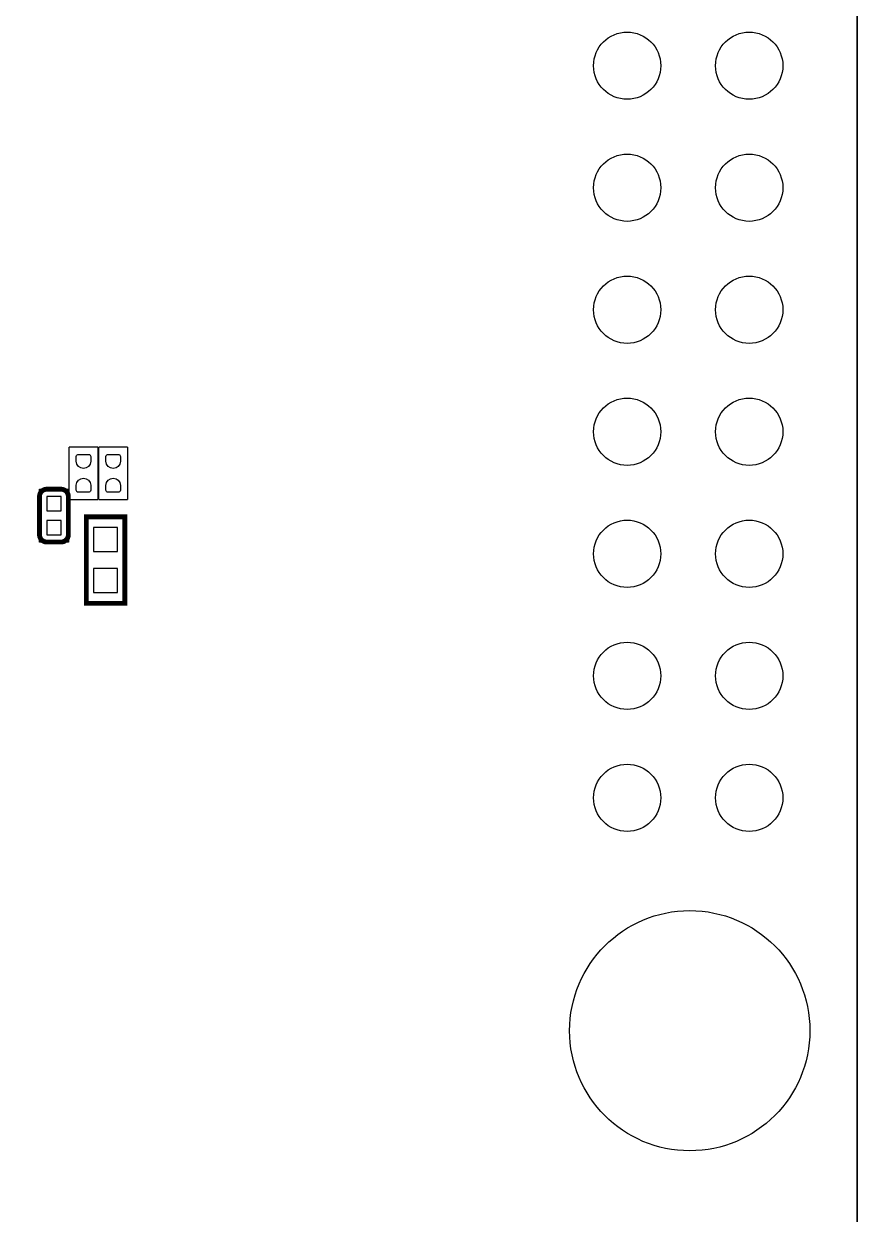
# Model space of a CAD drawing. Extents: x -15 to 159, y -25 to 93.
# Drawn here: x 23.72 to 41.06, y -0.69 to 24.09 of the extents above; entities that cross this region are included whole.
import ezdxf

# ---------------------------------------------------------------- set-up
doc = ezdxf.new("R2010")
doc.units = 0
for name, color, linetype in [('BG_OUTLINE', 200, 'CONTINUOUS'), ('PG_ASSEMBLY_BOTTOM', 2, 'CONTINUOUS'), ('PG_SILKSCREEN_BOTTOM', 120, 'CONTINUOUS'), ('PIN_BOTTOM', 172, 'CONTINUOUS')]:
    doc.layers.add(name, color=color, linetype=linetype)

msp = doc.modelspace()

# ---------------------------------------------------------------- linework, layer by layer
at = {"layer": 'BG_OUTLINE'}
msp.add_lwpolyline([(41.056814, 66.641218, 0.414214), (39.024814, 68.673218), (-4.049776, 68.673218), (-4.049776, 67.422014), (-10.151872, 67.422014), (-10.151872, 68.673218), (-12.911328, 68.673218, 0.414214), (-14.943328, 66.641218), (-14.943328, -18.358866, 0.414214), (-12.911328, -20.390866), (39.024814, -20.390866, 0.414214), (41.056814, -18.358866), (41.056814, 66.641218)], format="xyb", dxfattribs=at)
msp.add_lwpolyline([(41.056814, -18.358866, -0.414214), (39.024814, -20.390866), (-12.911328, -20.390866, -0.414214), (-14.943328, -18.358866), (-14.943328, 66.641218, -0.414214), (-12.911328, 68.673218), (-10.151872, 68.673218), (-10.151872, 67.422014), (-4.049776, 67.422014), (-4.049776, 68.673218), (39.024814, 68.673218, -0.414214), (41.056814, 66.641218)], format="xyb", close=True, dxfattribs=at)
msp.add_lwpolyline([(41.056814, 66.641218), (41.056814, -18.358866)], dxfattribs=at)
msp.add_lwpolyline([(41.056814, 66.641218), (41.056814, -18.358866)], dxfattribs=at)
msp.add_lwpolyline([(41.056814, 66.641218), (41.056814, -18.358866)], dxfattribs=at)
at = {"layer": 'PG_ASSEMBLY_BOTTOM', "const_width": 0.0254}
for points in [[(24.657812, 15.280132), (24.657812, 14.180312)], [(25.25776, 15.280132), (24.657812, 15.280132)], [(25.25776, 14.180312), (25.25776, 15.280132)], [(25.275794, 15.279878), (25.275794, 14.180058)], [(25.875742, 15.279878), (25.275794, 15.279878)], [(25.875742, 14.180058), (25.875742, 15.279878)], [(24.657812, 14.180312), (25.25776, 14.180312)], [(25.275794, 14.180058), (25.875742, 14.180058)]]:
    msp.add_lwpolyline(points, dxfattribs=at)
at = {"layer": 'PG_ASSEMBLY_BOTTOM'}
for points in [[(24.042624, 13.29944), (24.042624, 14.39926)], [(24.042624, 14.39926), (24.642572, 14.39926)], [(24.642572, 14.39926), (24.642572, 13.29944)], [(25.017222, 12.024614), (25.017222, 13.824458)], [(25.017222, 13.824458), (25.817322, 13.824458)], [(25.817322, 13.824458), (25.817322, 12.024614)], [(24.642572, 13.29944), (24.042624, 13.29944)], [(25.817322, 12.024614), (25.017222, 12.024614)]]:
    msp.add_lwpolyline(points, dxfattribs=at)
at = {"layer": 'PG_SILKSCREEN_BOTTOM', "const_width": 0.1016}
msp.add_lwpolyline([(24.490172, 14.39926), (24.195024, 14.39926, 0.414362), (24.042624, 14.24686), (24.042624, 13.45184, 0.414362), (24.195024, 13.29944), (24.490172, 13.29944, 0.414362), (24.642572, 13.45184), (24.642572, 14.24686, 0.414362), (24.490172, 14.39926)], format="xyb", dxfattribs=at)
msp.add_lwpolyline([(25.017222, 12.024614), (25.817322, 12.024614), (25.817322, 13.824458), (25.017222, 13.824458), (25.017222, 12.024614)], dxfattribs=at)
at = {"layer": 'PIN_BOTTOM'}
for points in [[(24.807672, 14.980412), (24.807672, 15.082012, -0.375524), (24.856186, 15.12443), (25.072086, 15.12443, -0.365201), (25.1079, 15.082012), (25.1079, 14.980412, -0.999502)], [(25.425654, 14.980158), (25.425654, 15.081758, -0.375524), (25.474168, 15.124176), (25.690068, 15.124176, -0.365201), (25.725882, 15.081758), (25.725882, 14.980158, -0.999502)], [(25.1079, 14.480032), (25.1079, 14.378432, -0.375524), (25.059386, 14.336014), (24.843486, 14.336014, -0.365201), (24.807672, 14.378432), (24.807672, 14.480032, -0.999502)], [(25.725882, 14.479778), (25.725882, 14.378178, -0.375524), (25.677368, 14.33576), (25.461468, 14.33576, -0.365201), (25.425654, 14.378178), (25.425654, 14.479778, -0.999502)]]:
    msp.add_lwpolyline(points, format="xyb", close=True, dxfattribs=at)
for points in [[(24.492585, 14.249273), (24.192611, 14.249273), (24.192611, 13.949299), (24.492585, 13.949299)], [(24.492585, 13.749401), (24.192611, 13.749401), (24.192611, 13.449427), (24.492585, 13.449427)], [(25.167209, 13.099415), (25.667335, 13.099415), (25.667335, 13.599541), (25.167209, 13.599541)], [(25.167209, 12.249531), (25.667335, 12.249531), (25.667335, 12.749657), (25.167209, 12.749657)]]:
    msp.add_lwpolyline(points, close=True, dxfattribs=at)
for centre, radius in [((36.26993, 23.215092), 0.700024), ((38.80993, 23.215092), 0.700024), ((36.26993, 20.675092), 0.700024), ((38.80993, 20.675092), 0.700024), ((36.26993, 18.135092), 0.700024), ((38.80993, 18.135092), 0.700024), ((36.26993, 15.595092), 0.700024), ((38.80993, 15.595092), 0.700024), ((36.26993, 13.055092), 0.700024), ((38.80993, 13.055092), 0.700024), ((36.26993, 10.515092), 0.700024), ((38.80993, 10.515092), 0.700024), ((36.26993, 7.975092), 0.700024), ((38.80993, 7.975092), 0.700024), ((37.57295, 3.127756), 2.499995)]:
    msp.add_circle(centre, radius, dxfattribs=at)

doc.saveas('drawing.dxf')
